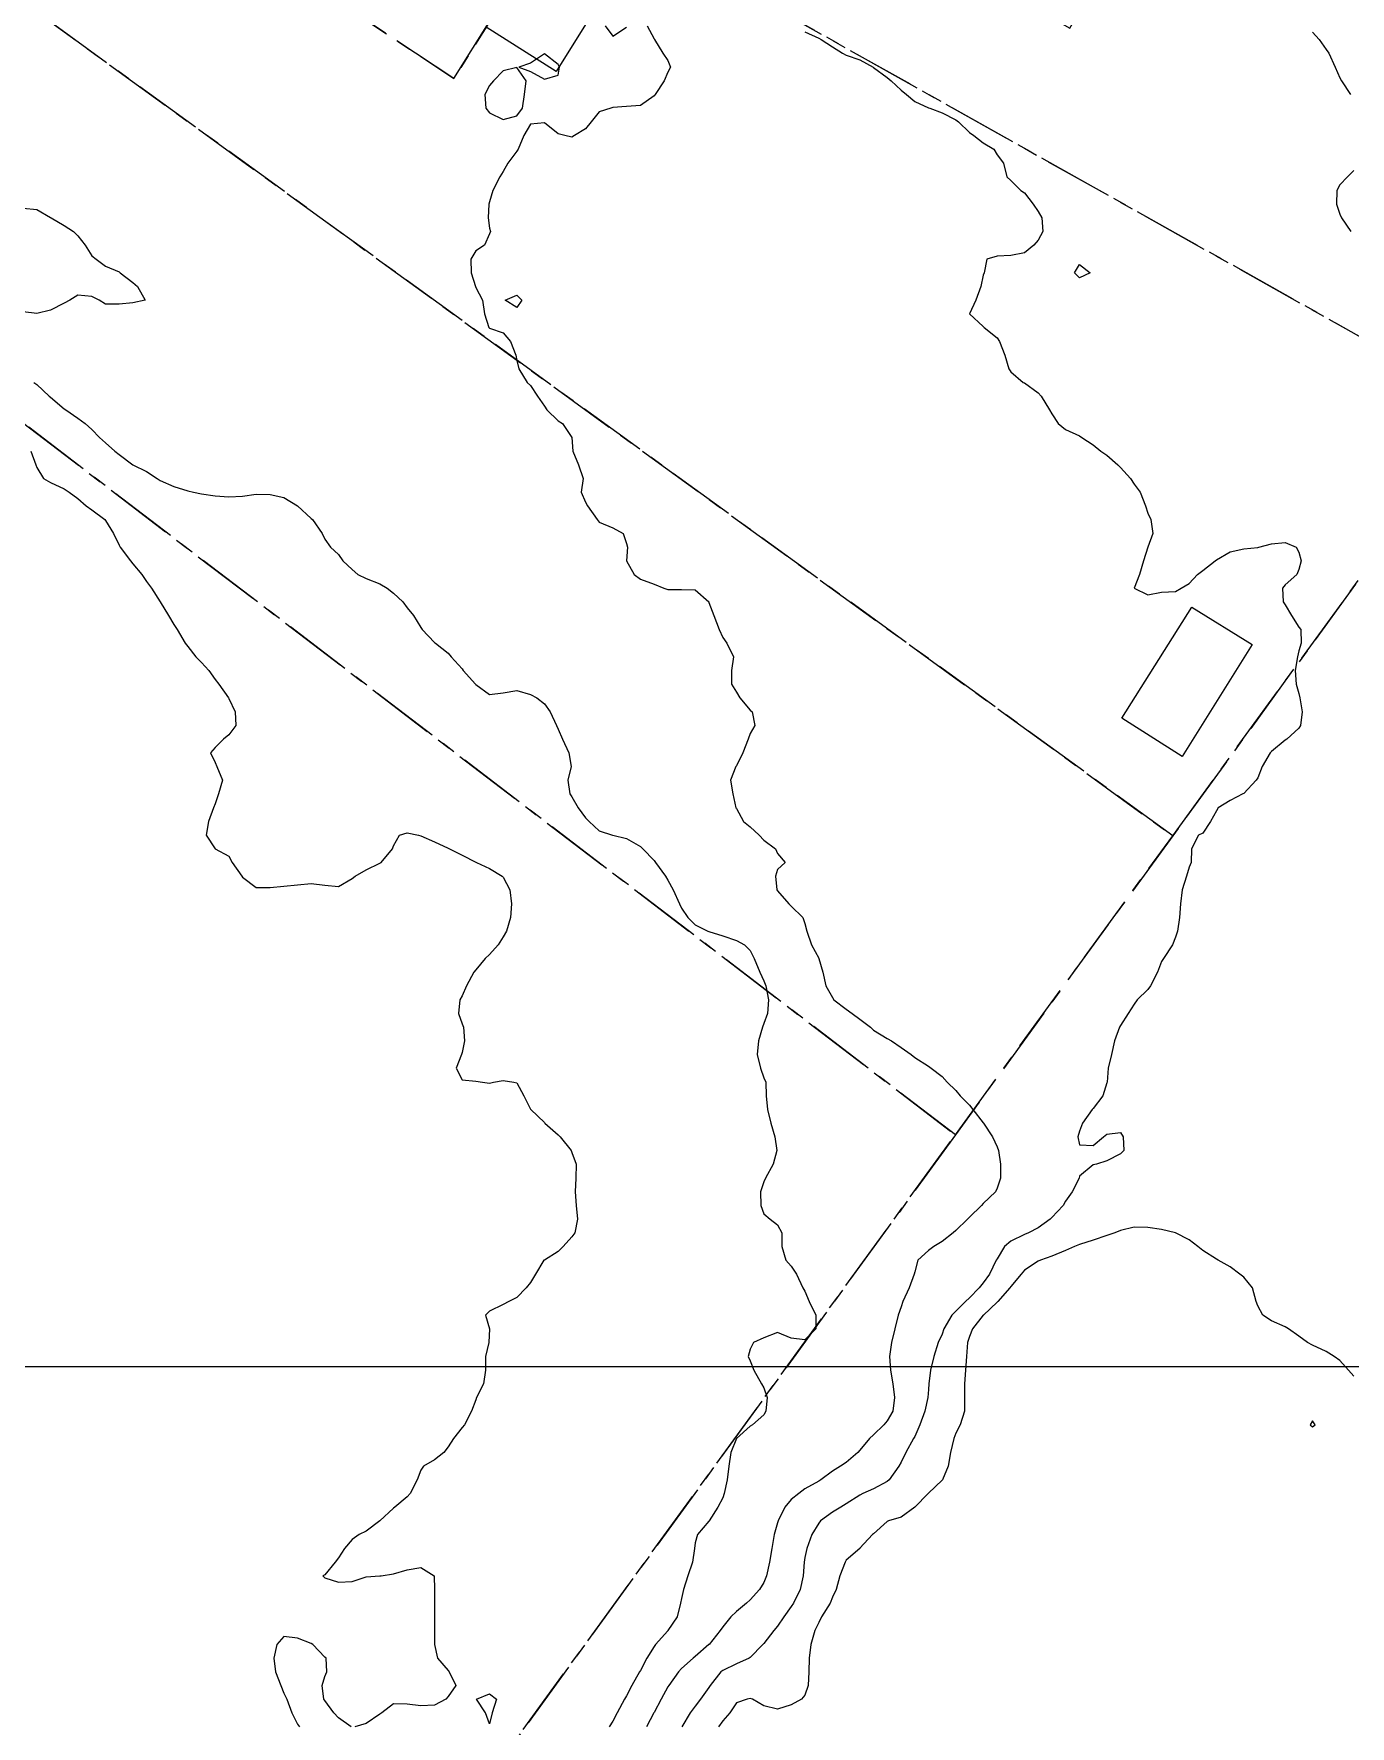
# Model space of a CAD drawing. Header units: centimetres. Extents: x 0 to 642158, y -847 to 649707.
# Drawn here: x 616175.6 to 616223.6, y 621674.3 to 621736 of the extents above; entities that cross this region are included whole.
import ezdxf

# ---------------------------------------------------------------- set-up
doc = ezdxf.new("R2010")
doc.units = ezdxf.units.CM
doc.header["$MEASUREMENT"] = 0
doc.linetypes.add('CENTERX2', pattern=[4, 2.5, -0.5, 0.5, -0.5])
doc.layers.add('MEV_grille', color=254, linetype='Continuous', lineweight=9)
doc.layers.add('WAL_topographie 0.5', color=253, linetype='Continuous', lineweight=20)
doc.layers.add('SPW_batiments', color=7, linetype='Continuous')
doc.layers.add('SPW_parcellaire cadastral', color=7, linetype='CENTERX2', lineweight=25, true_color=0xff0542)

# ---------------------------------------------------------------- blocks, each defined once
blk = doc.blocks.new('*U114')
at = {"layer": 'MEV_grille', "transparency": 33554687}
blk.add_lwpolyline([(-1338.461, 0), (1338.461, 0)], dxfattribs=at)
blk = doc.blocks.new('*U115')
at = {"layer": 'MEV_grille', "color": 0, "linetype": 'ByBlock', "lineweight": -2, "transparency": 16777216}
blk.add_blockref('*U114', (0, -700), dxfattribs=at)

msp = doc.modelspace()

# ---------------------------------------------------------------- linework, layer by layer
at = {"layer": 'SPW_batiments'}
for points in [[(616197.178, 621738.607), (616194.679, 621734.59), (616192.128, 621736.207), (616194.628, 621740.207), (616197.178, 621738.607)], [(616220.048, 621713.693), (616217.498, 621709.61), (616215.298, 621711.01), (616217.848, 621715.06), (616220.048, 621713.693)]]:
    msp.add_lwpolyline(points, dxfattribs=at)
at = {"layer": 'SPW_parcellaire cadastral'}
for points in [[(616195.181, 621741.091), (616170.321, 621755.131), (616169.47, 621755.656), (616168.237, 621756.129), (616165.44, 621757.196), (616157.594, 621762.978), (616160.584, 621766.718), (616168.522, 621761.505), (616173.626, 621758.629), (616176.402, 621757.057), (616213.408, 621736.168), (616216.388, 621741.407), (616235.08, 621731.017), (616230.533, 621725.141), (616228.518, 621722.368), (616195.181, 621741.091)], [(616157.594, 621762.978), (616165.44, 621757.196), (616168.237, 621756.129), (616169.47, 621755.656), (616170.321, 621755.131), (616195.181, 621741.091), (616190.955, 621734.328), (616166.417, 621750.606), (616162.139, 621753.434), (616154.18, 621758.71), (616157.594, 621762.978)], [(616154.18, 621758.71), (616162.139, 621753.434), (616166.417, 621750.606), (616190.955, 621734.328), (616195.181, 621741.091), (616228.518, 621722.368), (616217.154, 621706.728), (616165.45, 621744.224), (616161.193, 621747.311), (616157.955, 621749.659), (616150.984, 621754.714), (616154.18, 621758.71)], [(616209.234, 621695.829), (616153.024, 621738.746), (616150.773, 621740.464), (616148.585, 621742.135), (616143.828, 621745.766), (616145.875, 621748.326), (616147.655, 621750.552), (616150.984, 621754.714), (616157.955, 621749.659), (616161.193, 621747.311), (616165.45, 621744.224), (616217.154, 621706.728), (616209.234, 621695.829)], [(616188.778, 621667.676), (616185.431, 621663.056), (616182.089, 621658.431), (616147.903, 621681.882), (616150.551, 621685.466), (616152.423, 621688), (616153.702, 621689.732), (616160.884, 621699.453), (616158.293, 621701.68), (616158.028, 621701.907), (616139.116, 621718.162), (616128.331, 621727.432), (616143.828, 621745.766), (616148.585, 621742.135), (616146.73, 621739.617), (616145.81, 621740.296), (616143.81, 621737.843), (616148.606, 621732.571), (616153.024, 621738.746), (616209.234, 621695.829), (616188.778, 621667.676)], [(616228.875, 621640.351), (616188.778, 621667.676), (616209.234, 621695.829), (616217.154, 621706.728), (616228.518, 621722.368), (616230.533, 621725.141), (616327.607, 621672.427), (616309.264, 621651.451), (616304.661, 621646.787), (616301.154, 621641.354), (616298.644, 621635.396), (616297.461, 621629.349), (616297.098, 621622.428), (616243.747, 621656.668), (616229.886, 621641.446), (616228.875, 621640.351)]]:
    msp.add_lwpolyline(points, dxfattribs=at)
at = {"layer": 'WAL_topographie 0.5'}
for points in [[(616198, 621736.25), (616198.25, 621735.776), (616198.259, 621735.75), (616198.568, 621735.25), (616198.75, 621734.989), (616198.845, 621734.75), (616198.75, 621734.56), (616198.618, 621734.25), (616198.285, 621733.75), (616198.25, 621733.703), (616197.75, 621733.343), (616197.25, 621733.309), (616196.75, 621733.27), (616196.667, 621733.25), (616196.25, 621733.118), (616195.958, 621732.75), (616195.75, 621732.5), (616195.35, 621732.25), (616195.25, 621732.187), (616195, 621732.25), (616194.75, 621732.31), (616194.25, 621732.719), (616193.75, 621732.663), (616193.506, 621732.25), (616193.29, 621731.75), (616193.25, 621731.685), (616192.917, 621731.25), (616192.75, 621730.938), (616192.625, 621730.75), (616192.375, 621730.25), (616192.25, 621729.833), (616192.229, 621729.75), (616192.2, 621729.25), (616192.25, 621728.875), (616192.281, 621728.75), (616192.25, 621728.666), (616192.072, 621728.25), (616191.75, 621728.045), (616191.57, 621727.75), (616191.587, 621727.25), (616191.739, 621726.75), (616191.75, 621726.712), (616192, 621726.25), (616192.064, 621725.75), (616192.229, 621725.25), (616192.25, 621725.226), (616192.75, 621725.062), (616193.016, 621724.75), (616193.212, 621724.25), (616193.25, 621724.05), (616193.318, 621723.75), (616193.625, 621723.25), (616193.75, 621723.137), (616193.995, 621722.75), (616194.25, 621722.382), (616194.344, 621722.25), (616194.75, 621721.852), (616194.911, 621721.75), (616195.25, 621721.25), (616195.25, 621721.25), (616195.289, 621720.75), (616195.489, 621720.25), (616195.659, 621719.75), (616195.594, 621719.25), (616195.75, 621718.893), (616195.817, 621718.75), (616196.169, 621718.25), (616196.25, 621718.162), (616196.75, 621717.948), (616197.119, 621717.75), (616197.25, 621717.375), (616197.275, 621717.25), (616197.25, 621716.75), (616197.528, 621716.25), (616197.75, 621716.083), (616198.25, 621715.902), (616198.6, 621715.75), (616198.75, 621715.707), (616199.25, 621715.704), (616199.75, 621715.688), (616200.24, 621715.25), (616200.25, 621715.23), (616200.424, 621714.75), (616200.625, 621714.25), (616200.75, 621713.955), (616200.905, 621713.75), (616201.15, 621713.25), (616201.07, 621712.75), (616201.068, 621712.25), (616201.25, 621711.964), (616201.375, 621711.75), (616201.75, 621711.3), (616201.829, 621711.25), (616201.917, 621710.75), (616201.75, 621710.45), (616201.673, 621710.25), (616201.486, 621709.75), (616201.25, 621709.278), (616201.231, 621709.25), (616201.038, 621708.75), (616201.125, 621708.25), (616201.229, 621707.75), (616201.25, 621707.717), (616201.509, 621707.25), (616201.75, 621707.047), (616202.077, 621706.75), (616202.25, 621706.571), (616202.678, 621706.25), (616202.75, 621706.083), (616203.023, 621705.75), (616202.75, 621705.5), (616202.675, 621705.25), (616202.728, 621704.75), (616202.75, 621704.723), (616203.156, 621704.25), (616203.25, 621704.162), (616203.674, 621703.75), (616203.75, 621703.532), (616203.821, 621703.25), (616203.989, 621702.75), (616204.25, 621702.26), (616204.255, 621702.25), (616204.401, 621701.75), (616204.511, 621701.25), (616204.75, 621700.826), (616204.802, 621700.75), (616205.25, 621700.4), (616205.468, 621700.25), (616205.75, 621700.039), (616206.132, 621699.75), (616206.25, 621699.64), (616206.75, 621699.333), (616206.899, 621699.25), (616207.25, 621699.009), (616207.618, 621698.75), (616207.75, 621698.641), (616208.25, 621698.323), (616208.353, 621698.25), (616208.75, 621697.952), (616208.931, 621697.75), (616209.25, 621697.441), (616209.408, 621697.25), (616209.75, 621696.902), (616209.869, 621696.75), (616210.25, 621696.267), (616210.261, 621696.25), (616210.59, 621695.75), (616210.75, 621695.386), (616210.806, 621695.25), (616210.882, 621694.75), (616210.877, 621694.25), (616210.75, 621693.879), (616210.696, 621693.75), (616210.25, 621693.316), (616210.182, 621693.25), (616209.75, 621692.818), (616209.675, 621692.75), (616209.25, 621692.342), (616209.156, 621692.25), (616208.75, 621691.937), (616208.446, 621691.75), (616208.25, 621691.607), (616207.862, 621691.25), (616207.75, 621690.836), (616207.732, 621690.75), (616207.545, 621690.25), (616207.314, 621689.75), (616207.25, 621689.555), (616207.151, 621689.25), (616207.024, 621688.75), (616206.905, 621688.25), (616206.836, 621687.75), (616206.869, 621687.25), (616206.952, 621686.75), (616207.017, 621686.25), (616206.954, 621685.75), (616206.75, 621685.4), (616206.626, 621685.25), (616206.25, 621684.892), (616206.097, 621684.75), (616205.75, 621684.328), (616205.673, 621684.25), (616205.25, 621683.88), (616205.047, 621683.75), (616204.75, 621683.57), (616204.331, 621683.25), (616204.25, 621683.198), (616203.75, 621682.92), (616203.521, 621682.75), (616203.25, 621682.534), (616203.016, 621682.25), (616202.77, 621681.75), (616202.75, 621681.68), (616202.632, 621681.25), (616202.546, 621680.75), (616202.462, 621680.25), (616202.346, 621679.75), (616202.25, 621679.509), (616202.093, 621679.25), (616201.75, 621678.871), (616201.618, 621678.75), (616201.25, 621678.45), (616201.043, 621678.25), (616200.75, 621677.892), (616200.66, 621677.75), (616200.255, 621677.25), (616200.25, 621677.246), (616199.75, 621676.811), (616199.671, 621676.75), (616199.25, 621676.368), (616199.142, 621676.25), (616198.783, 621675.75), (616198.75, 621675.697), (616198.505, 621675.25), (616198.25, 621674.768), (616198.24, 621674.75), (616197.979, 621674.25)], [(616196.469, 621736.25), (616196.75, 621735.875), (616197.25, 621736.197)], [(616203.75, 621736.032), (616204.25, 621735.801), (616204.339, 621735.75), (616204.75, 621735.48), (616205.122, 621735.25), (616205.25, 621735.178), (616205.75, 621735.006), (616206.229, 621734.75), (616206.25, 621734.736), (616206.75, 621734.364), (616206.889, 621734.25), (616207.25, 621733.911), (616207.447, 621733.75), (616207.75, 621733.487), (616208.25, 621733.265), (616208.295, 621733.25), (616208.75, 621733.081), (616209.25, 621732.825), (616209.347, 621732.75), (616209.75, 621732.357), (616209.901, 621732.25), (616210.25, 621731.987), (616210.63, 621731.75), (616210.75, 621731.552), (616210.986, 621731.25), (616211.111, 621730.75), (616211.25, 621730.611), (616211.621, 621730.25), (616211.75, 621730.165), (616212.064, 621729.75), (616212.25, 621729.479), (616212.387, 621729.25), (616212.419, 621728.75), (616212.25, 621728.442), (616212.097, 621728.25), (616211.75, 621727.976), (616211.25, 621727.877), (616210.75, 621727.852), (616210.383, 621727.75), (616210.278, 621727.25), (616210.25, 621727.159), (616210.165, 621726.75), (616209.978, 621726.25), (616209.75, 621725.75), (616210.25, 621725.288), (616210.283, 621725.25), (616210.75, 621724.872), (616210.838, 621724.75), (616211.036, 621724.25), (616211.177, 621723.75), (616211.25, 621723.639), (616211.706, 621723.25), (616211.75, 621723.233), (616212.25, 621722.878), (616212.361, 621722.75), (616212.665, 621722.25), (616212.75, 621722.11), (616212.972, 621721.75), (616213.25, 621721.542), (616213.75, 621721.302), (616213.835, 621721.25), (616214.25, 621720.972), (616214.537, 621720.75), (616214.75, 621720.598), (616215.156, 621720.25), (616215.25, 621720.151), (616215.617, 621719.75), (616215.75, 621719.542), (616215.966, 621719.25), (616216.167, 621718.75), (616216.25, 621718.481), (616216.355, 621718.25), (616216.424, 621717.75), (616216.25, 621717.25), (616216.25, 621717.25), (616216.09, 621716.75), (616215.945, 621716.25), (616215.75, 621715.75), (616216.25, 621715.507), (616216.75, 621715.603), (616217.25, 621715.63), (616217.46, 621715.75), (616217.75, 621715.917), (616218.055, 621716.25), (616218.25, 621716.399), (616218.7, 621716.75), (616218.75, 621716.791), (616219.25, 621717.076), (616219.75, 621717.191), (616220.25, 621717.24), (616220.296, 621717.25), (616220.75, 621717.372), (616221.25, 621717.412), (616221.65, 621717.25), (616221.75, 621717.062), (616221.831, 621716.75), (616221.75, 621716.438), (616221.678, 621716.25), (616221.25, 621715.875), (616221.15, 621715.75), (616221.18, 621715.25), (616221.25, 621715.146), (616221.485, 621714.75), (616221.75, 621714.331), (616221.82, 621714.25), (616221.835, 621713.75), (616221.75, 621713.472), (616221.705, 621713.25), (616221.618, 621712.75), (616221.657, 621712.25), (616221.75, 621711.912), (616221.786, 621711.75), (616221.868, 621711.25), (616221.815, 621710.75), (616221.75, 621710.654), (616221.312, 621710.25), (616221.25, 621710.208), (616220.75, 621709.801), (616220.704, 621709.75), (616220.413, 621709.25), (616220.25, 621708.843), (616220.19, 621708.75), (616219.75, 621708.268), (616219.713, 621708.25), (616219.25, 621708.012), (616218.813, 621707.75), (616218.75, 621707.63), (616218.534, 621707.25), (616218.25, 621706.819), (616218.096, 621706.75), (616217.839, 621706.25), (616217.82, 621705.75), (616217.75, 621705.583), (616217.65, 621705.25), (616217.497, 621704.75), (616217.438, 621704.25), (616217.399, 621703.75), (616217.328, 621703.25), (616217.25, 621703.025), (616217.144, 621702.75), (616216.816, 621702.25), (616216.75, 621702.147), (616216.601, 621701.75), (616216.349, 621701.25), (616216.25, 621701.121), (616215.86, 621700.75), (616215.75, 621700.583), (616215.53, 621700.25), (616215.25, 621699.804), (616215.216, 621699.75), (616215.028, 621699.25), (616214.917, 621698.75), (616214.804, 621698.25), (616214.758, 621697.75), (616214.75, 621697.717), (616214.61, 621697.25), (616214.25, 621696.788), (616214.222, 621696.75), (616213.866, 621696.25), (616213.75, 621695.956), (616213.694, 621695.75), (616213.75, 621695.458), (616214.25, 621695.432), (616214.625, 621695.75), (616214.75, 621695.85), (616215.25, 621695.905), (616215.35, 621695.75), (616215.367, 621695.25), (616215.25, 621695.132), (616214.75, 621694.88), (616214.375, 621694.75), (616214.25, 621694.725), (616213.75, 621694.322), (616213.738, 621694.25), (616213.483, 621693.75), (616213.25, 621693.411), (616213.158, 621693.25), (616212.75, 621692.813), (616212.688, 621692.75), (616212.25, 621692.438), (616211.894, 621692.25), (616211.75, 621692.187), (616211.25, 621691.952), (616211.017, 621691.75), (616210.75, 621691.304), (616210.721, 621691.25), (616210.474, 621690.75), (616210.25, 621690.432), (616210.104, 621690.25), (616209.75, 621689.888), (616209.604, 621689.75), (616209.25, 621689.4), (616209.107, 621689.25), (616208.814, 621688.75), (616208.75, 621688.563), (616208.607, 621688.25), (616208.445, 621687.75), (616208.322, 621687.25), (616208.263, 621686.75), (616208.25, 621686.546), (616208.231, 621686.25), (616208.123, 621685.75), (616207.935, 621685.25), (616207.75, 621684.832), (616207.705, 621684.75), (616207.425, 621684.25), (616207.25, 621683.897), (616207.167, 621683.75), (616206.823, 621683.25), (616206.75, 621683.188), (616206.25, 621682.921), (616205.862, 621682.75), (616205.75, 621682.695), (616205.25, 621682.37), (616205.056, 621682.25), (616204.75, 621682.074), (616204.313, 621681.75), (616204.25, 621681.669), (616203.994, 621681.25), (616203.813, 621680.75), (616203.75, 621680.417), (616203.721, 621680.25), (616203.68, 621679.75), (616203.573, 621679.25), (616203.327, 621678.75), (616203.25, 621678.633), (616202.981, 621678.25), (616202.75, 621677.915), (616202.615, 621677.75), (616202.25, 621677.283), (616202.218, 621677.25), (616201.75, 621676.777), (616201.716, 621676.75), (616201.25, 621676.54), (616200.75, 621676.303), (616200.686, 621676.25), (616200.293, 621675.75), (616200.25, 621675.676), (616199.94, 621675.25), (616199.75, 621674.999), (616199.567, 621674.75), (616199.267, 621674.25)], [(616222.25, 621736.021), (616222.487, 621735.75), (616222.75, 621735.39), (616222.84, 621735.25), (616223.077, 621734.75), (616223.25, 621734.352), (616223.307, 621734.25), (616223.63, 621733.75)], [(616194.75, 621734.45), (616194.804, 621734.75), (616194.75, 621734.844), (616194.25, 621735.228), (616193.75, 621734.886), (616193.322, 621734.75), (616193.75, 621734.583), (616194.25, 621734.31), (616194.75, 621734.45)], [(616193.25, 621732.967), (616193.448, 621733.25), (616193.522, 621733.75), (616193.588, 621734.25), (616193.25, 621734.731), (616192.75, 621734.613), (616192.392, 621734.25), (616192.25, 621734.076), (616192.085, 621733.75), (616192.114, 621733.25), (616192.25, 621733.079), (616192.75, 621732.836), (616193.25, 621732.967)], [(616223.75, 621730.979), (616223.521, 621730.75), (616223.25, 621730.454), (616223.135, 621730.25), (616223.12, 621729.75), (616223.25, 621729.389), (616223.307, 621729.25), (616223.644, 621728.75)], [(616175.25, 621729.605), (616175.75, 621729.559), (616176.25, 621729.263), (616176.271, 621729.25), (616176.75, 621728.969), (616177.083, 621728.75), (616177.25, 621728.6), (616177.513, 621728.25), (616177.75, 621727.87), (616177.908, 621727.75), (616178.25, 621727.49), (616178.75, 621727.279), (616178.788, 621727.25), (616179.25, 621726.897), (616179.417, 621726.75), (616179.694, 621726.25), (616179.25, 621726.15), (616178.75, 621726.105), (616178.25, 621726.103), (616178.023, 621726.25), (616177.75, 621726.386), (616177.25, 621726.43), (616176.95, 621726.25), (616176.75, 621726.143), (616176.25, 621725.891), (616175.75, 621725.768), (616175.25, 621725.821)], [(616214.15, 621727.25), (616213.75, 621727.068), (616213.574, 621727.25), (616213.75, 621727.55), (616214.15, 621727.25)], [(616193.427, 621726.25), (616193.25, 621725.988), (616192.827, 621726.25), (616193.25, 621726.433), (616193.427, 621726.25)], [(616175.64, 621723.25), (616175.75, 621723.175), (616176.201, 621722.75), (616176.25, 621722.711), (616176.75, 621722.294), (616176.807, 621722.25), (616177.25, 621721.953), (616177.512, 621721.75), (616177.75, 621721.54), (616178.032, 621721.25), (616178.25, 621721.056), (616178.59, 621720.75), (616178.75, 621720.624), (616179.25, 621720.25), (616179.25, 621720.25), (616179.75, 621720), (616180.137, 621719.75), (616180.25, 621719.677), (616180.75, 621719.464), (616181.25, 621719.298), (616181.464, 621719.25), (616181.75, 621719.187), (616182.25, 621719.123), (616182.75, 621719.078), (616183.25, 621719.11), (616183.75, 621719.18), (616184.25, 621719.167), (616184.75, 621719.055), (616185.25, 621718.756), (616185.258, 621718.75), (616185.75, 621718.287), (616185.793, 621718.25), (616186.15, 621717.75), (616186.25, 621717.533), (616186.46, 621717.25), (616186.75, 621716.977), (616186.903, 621716.75), (616187.25, 621716.429), (616187.457, 621716.25), (616187.75, 621716.109), (616188.25, 621715.911), (616188.519, 621715.75), (616188.75, 621715.571), (616189.088, 621715.25), (616189.25, 621715.033), (616189.477, 621714.75), (616189.75, 621714.314), (616189.795, 621714.25), (616190.25, 621713.773), (616190.284, 621713.75), (616190.75, 621713.377), (616190.853, 621713.25), (616191.25, 621712.807), (616191.295, 621712.75), (616191.743, 621712.25), (616191.75, 621712.242), (616192.25, 621711.875), (616192.75, 621711.941), (616193.25, 621712.027), (616193.75, 621711.876), (616193.973, 621711.75), (616194.25, 621711.53), (616194.459, 621711.25), (616194.692, 621710.75), (616194.75, 621710.615), (616194.917, 621710.25), (616195.144, 621709.75), (616195.224, 621709.25), (616195.111, 621708.75), (616195.177, 621708.25), (616195.25, 621708.141), (616195.479, 621707.75), (616195.75, 621707.379), (616195.878, 621707.25), (616196.25, 621706.909), (616196.736, 621706.75), (616196.75, 621706.747), (616197.25, 621706.627), (616197.75, 621706.338), (616197.844, 621706.25), (616198.25, 621705.82), (616198.306, 621705.75), (616198.66, 621705.25), (616198.75, 621705.108), (616198.95, 621704.75), (616199.172, 621704.25), (616199.25, 621704.091), (616199.477, 621703.75), (616199.75, 621703.474), (616200.21, 621703.25), (616200.25, 621703.234), (616200.75, 621703.073), (616201.25, 621702.912), (616201.543, 621702.75), (616201.75, 621702.55), (616201.896, 621702.25), (616202.105, 621701.75), (616202.25, 621701.434), (616202.32, 621701.25), (616202.424, 621700.75), (616202.383, 621700.25), (616202.25, 621699.877), (616202.2, 621699.75), (616202.056, 621699.25), (616202.01, 621698.75), (616202.132, 621698.25), (616202.25, 621697.903), (616202.318, 621697.75), (616202.332, 621697.25), (616202.383, 621696.75), (616202.507, 621696.25), (616202.648, 621695.75), (616202.728, 621695.25), (616202.587, 621694.75), (616202.313, 621694.25), (616202.25, 621694.111), (616202.13, 621693.75), (616202.138, 621693.25), (616202.25, 621692.945), (616202.484, 621692.75), (616202.75, 621692.54), (616202.903, 621692.25), (616202.909, 621691.75), (616203.053, 621691.25), (616203.25, 621691.04), (616203.441, 621690.75), (616203.668, 621690.25), (616203.75, 621690.121), (616203.903, 621689.75), (616204.147, 621689.25), (616204.145, 621688.75), (616203.75, 621688.355), (616203.25, 621688.417), (616202.75, 621688.62), (616202.25, 621688.43), (616201.871, 621688.25), (616201.75, 621688.016), (616201.679, 621687.75), (616201.75, 621687.583), (616201.883, 621687.25), (616202.168, 621686.75), (616202.25, 621686.602), (616202.377, 621686.25), (616202.321, 621685.75), (616202.25, 621685.619), (616201.831, 621685.25), (616201.75, 621685.201), (616201.25, 621684.75), (616201.25, 621684.75), (616201.044, 621684.25), (616200.98, 621683.75), (616200.911, 621683.25), (616200.809, 621682.75), (616200.75, 621682.587), (616200.576, 621682.25), (616200.256, 621681.75), (616200.25, 621681.741), (616199.827, 621681.25), (616199.75, 621680.956), (616199.727, 621680.75), (616199.652, 621680.25), (616199.479, 621679.75), (616199.319, 621679.25), (616199.25, 621678.921), (616199.218, 621678.75), (616199.091, 621678.25), (616198.756, 621677.75), (616198.75, 621677.745), (616198.304, 621677.25), (616198.25, 621677.176), (616197.987, 621676.75), (616197.75, 621676.298), (616197.721, 621676.25), (616197.441, 621675.75), (616197.25, 621675.373), (616197.175, 621675.25), (616196.903, 621674.75), (616196.75, 621674.448), (616196.615, 621674.25)], [(616175.527, 621720.75), (616175.718, 621720.25), (616175.75, 621720.155), (616176, 621719.75), (616176.25, 621719.601), (616176.75, 621719.372), (616176.929, 621719.25), (616177.25, 621719.018), (616177.55, 621718.75), (616177.75, 621718.609), (616178.227, 621718.25), (616178.25, 621718.223), (616178.55, 621717.75), (616178.75, 621717.317), (616178.794, 621717.25), (616179.169, 621716.75), (616179.25, 621716.639), (616179.583, 621716.25), (616179.75, 621716), (616179.928, 621715.75), (616180.25, 621715.25), (616180.25, 621715.25), (616180.552, 621714.75), (616180.75, 621714.431), (616180.862, 621714.25), (616181.163, 621713.75), (616181.25, 621713.628), (616181.548, 621713.25), (616181.75, 621713.048), (616182.019, 621712.75), (616182.25, 621712.417), (616182.386, 621712.25), (616182.74, 621711.75), (616182.75, 621711.732), (616182.983, 621711.25), (616183, 621710.75), (616182.75, 621710.409), (616182.553, 621710.25), (616182.25, 621709.938), (616182.083, 621709.75), (616182.25, 621709.397), (616182.314, 621709.25), (616182.517, 621708.75), (616182.375, 621708.25), (616182.25, 621707.889), (616182.196, 621707.75), (616182.007, 621707.25), (616181.924, 621706.75), (616182.25, 621706.25), (616182.25, 621706.25), (616182.75, 621705.985), (616182.875, 621705.75), (616183.223, 621705.25), (616183.25, 621705.223), (616183.75, 621704.837), (616184.25, 621704.841), (616184.75, 621704.891), (616185.25, 621704.942), (616185.75, 621704.988), (616186.25, 621704.927), (616186.75, 621704.879), (616187.25, 621705.163), (616187.35, 621705.25), (616187.75, 621705.479), (616188.25, 621705.722), (616188.3, 621705.75), (616188.717, 621706.25), (616188.75, 621706.361), (616188.969, 621706.75), (616189.25, 621706.838), (616189.659, 621706.75), (616189.75, 621706.73), (616190.25, 621706.511), (616190.75, 621706.27), (616190.788, 621706.25), (616191.25, 621706.019), (616191.75, 621705.764), (616191.779, 621705.75), (616192.25, 621705.533), (616192.717, 621705.25), (616192.75, 621705.219), (616192.992, 621704.75), (616193.053, 621704.25), (616193.019, 621703.75), (616192.865, 621703.25), (616192.75, 621703.047), (616192.564, 621702.75), (616192.25, 621702.398), (616192.098, 621702.25), (616191.75, 621701.837), (616191.681, 621701.75), (616191.417, 621701.25), (616191.25, 621700.888), (616191.175, 621700.75), (616191.118, 621700.25), (616191.25, 621699.87), (616191.304, 621699.75), (616191.337, 621699.25), (616191.25, 621698.821), (616191.224, 621698.75), (616191.033, 621698.25), (616191.25, 621697.833), (616191.75, 621697.784), (616192, 621697.75), (616192.25, 621697.708), (616192.4, 621697.75), (616192.75, 621697.803), (616193.139, 621697.75), (616193.25, 621697.721), (616193.496, 621697.25), (616193.75, 621696.765), (616193.759, 621696.75), (616194.25, 621696.268), (616194.267, 621696.25), (616194.75, 621695.825), (616194.822, 621695.75), (616195.225, 621695.25), (616195.25, 621695.183), (616195.412, 621694.75), (616195.398, 621694.25), (616195.367, 621693.75), (616195.404, 621693.25), (616195.462, 621692.75), (616195.364, 621692.25), (616195.25, 621692.107), (616194.933, 621691.75), (616194.75, 621691.573), (616194.25, 621691.257), (616194.23, 621691.25), (616193.933, 621690.75), (616193.75, 621690.445), (616193.583, 621690.25), (616193.25, 621689.9), (616192.95, 621689.75), (616192.75, 621689.645), (616192.25, 621689.4), (616192.1, 621689.25), (616192.25, 621688.75), (616192.25, 621688.75), (616192.25, 621688.749), (616192.231, 621688.25), (616192.109, 621687.75), (616192.107, 621687.25), (616192.031, 621686.75), (616191.777, 621686.25), (616191.75, 621686.167), (616191.589, 621685.75), (616191.343, 621685.25), (616191.25, 621685.155), (616190.935, 621684.75), (616190.75, 621684.456), (616190.583, 621684.25), (616190.25, 621683.981), (616189.85, 621683.75), (616189.75, 621683.6), (616189.61, 621683.25), (616189.36, 621682.75), (616189.25, 621682.633), (616188.8, 621682.25), (616188.75, 621682.21), (616188.25, 621681.75), (616188.25, 621681.75), (616187.75, 621681.379), (616187.5, 621681.25), (616187.25, 621681.074), (616186.97, 621680.75), (616186.75, 621680.408), (616186.625, 621680.25), (616186.25, 621679.788), (616186.175, 621679.75), (616186.25, 621679.678), (616186.75, 621679.518), (616187.25, 621679.536), (616187.75, 621679.707), (616188.25, 621679.743), (616188.306, 621679.75), (616188.75, 621679.826), (616189.25, 621679.97), (616189.75, 621680.052), (616190.233, 621679.75), (616190.25, 621679.251), (616190.25, 621679.25), (616190.25, 621678.75), (616190.25, 621678.25), (616190.25, 621677.75), (616190.25, 621677.25), (616190.36, 621676.75), (616190.75, 621676.293), (616190.779, 621676.25), (616191.018, 621675.75), (616190.75, 621675.355), (616190.655, 621675.25), (616190.25, 621675.038), (616189.75, 621675.009), (616189.25, 621675.073), (616188.75, 621675.088), (616188.328, 621674.75), (616188.25, 621674.706), (616187.75, 621674.36), (616187.341, 621674.25)], [(616223.75, 621687.024), (616223.558, 621687.25), (616223.25, 621687.604), (616223.044, 621687.75), (616222.75, 621687.925), (616222.25, 621688.154), (616222.067, 621688.25), (616221.75, 621688.489), (616221.375, 621688.75), (616221.25, 621688.823), (616220.75, 621689.039), (616220.444, 621689.25), (616220.25, 621689.596), (616220.199, 621689.75), (616220.061, 621690.25), (616219.75, 621690.63), (616219.604, 621690.75), (616219.25, 621691.009), (616218.815, 621691.25), (616218.75, 621691.286), (616218.25, 621691.605), (616218.064, 621691.75), (616217.75, 621691.996), (616217.258, 621692.25), (616217.25, 621692.254), (616216.75, 621692.37), (616216.25, 621692.445), (616215.75, 621692.454), (616215.25, 621692.333), (616215.042, 621692.25), (616214.75, 621692.158), (616214.25, 621691.99), (616213.75, 621691.824), (616213.579, 621691.75), (616213.25, 621691.612), (616212.75, 621691.4), (616212.335, 621691.25), (616212.25, 621691.217), (616211.75, 621690.896), (616211.626, 621690.75), (616211.25, 621690.291), (616211.222, 621690.25), (616210.776, 621689.75), (616210.75, 621689.723), (616210.252, 621689.25), (616210.25, 621689.248), (616209.861, 621688.75), (616209.75, 621688.476), (616209.677, 621688.25), (616209.636, 621687.75), (616209.6, 621687.25), (616209.562, 621686.75), (616209.569, 621686.25), (616209.564, 621685.75), (616209.405, 621685.25), (616209.25, 621684.95), (616209.178, 621684.75), (616209.055, 621684.25), (616208.966, 621683.75), (616208.765, 621683.25), (616208.75, 621683.234), (616208.25, 621682.76), (616208.241, 621682.75), (616207.75, 621682.25), (616207.75, 621682.25), (616207.25, 621681.888), (616206.798, 621681.75), (616206.75, 621681.728), (616206.25, 621681.284), (616206.216, 621681.25), (616205.75, 621680.754), (616205.745, 621680.75), (616205.25, 621680.318), (616205.213, 621680.25), (616205.016, 621679.75), (616204.887, 621679.25), (616204.75, 621678.971), (616204.665, 621678.75), (616204.356, 621678.25), (616204.25, 621678.049), (616204.111, 621677.75), (616203.962, 621677.25), (616203.9, 621676.75), (616203.892, 621676.25), (616203.867, 621675.75), (616203.75, 621675.401), (616203.618, 621675.25), (616203.25, 621675.041), (616202.75, 621674.886), (616202.25, 621675.012), (616201.842, 621675.25), (616201.75, 621675.273), (616201.643, 621675.25), (616201.25, 621675.117), (616201.005, 621674.75), (616200.75, 621674.466), (616200.6, 621674.25)], [(616222.25, 621685.184), (616222.34, 621685.25), (616222.25, 621685.396), (616222.162, 621685.25), (616222.25, 621685.184)], [(616187.214, 621674.25), (616186.75, 621674.567), (616186.58, 621674.75), (616186.25, 621675.203), (616186.217, 621675.25), (616186.15, 621675.75), (616186.25, 621676.083), (616186.316, 621676.25), (616186.293, 621676.75), (616186.25, 621676.786), (616185.81, 621677.25), (616185.75, 621677.282), (616185.25, 621677.475), (616184.75, 621677.532), (616184.494, 621677.25), (616184.385, 621676.75), (616184.456, 621676.25), (616184.64, 621675.75), (616184.75, 621675.469), (616184.867, 621675.25), (616185.05, 621674.75), (616185.25, 621674.345), (616185.326, 621674.25)], [(616192.347, 621674.75), (616192.25, 621674.35), (616192.107, 621674.75), (616191.778, 621675.25), (616192.25, 621675.443), (616192.507, 621675.25), (616192.347, 621674.75)]]:
    msp.add_lwpolyline(points, dxfattribs=at)

# ---------------------------------------------------------------- block references
at = {"layer": 'MEV_grille', "transparency": 33554687}
msp.add_blockref('*U115', (616669.481, 622387.381), dxfattribs=at)

doc.saveas('drawing.dxf')
